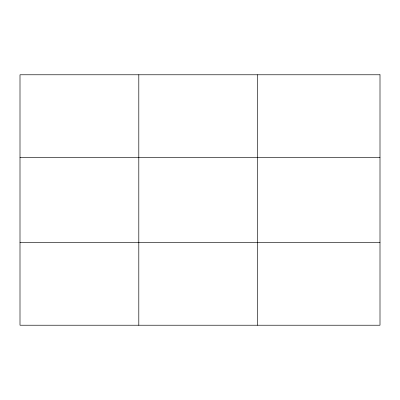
<?xml version="1.0" encoding="UTF-8"?>
<svg xmlns="http://www.w3.org/2000/svg" width="400" height="400" viewBox="0 0 400 400"><rect width="100%" height="100%" fill="white"/><g stroke="black" fill="none" stroke-linecap="round" stroke-linejoin="round"><path stroke-width="0.6" d="M138.8 325.225L138.8 74.775M257.6 325.225L257.6 74.775M20 157.425L380 157.425M20 242.575L380 242.575M380 74.775L380 325.225L20 325.225L20 74.775L380 74.775"/></g></svg>
